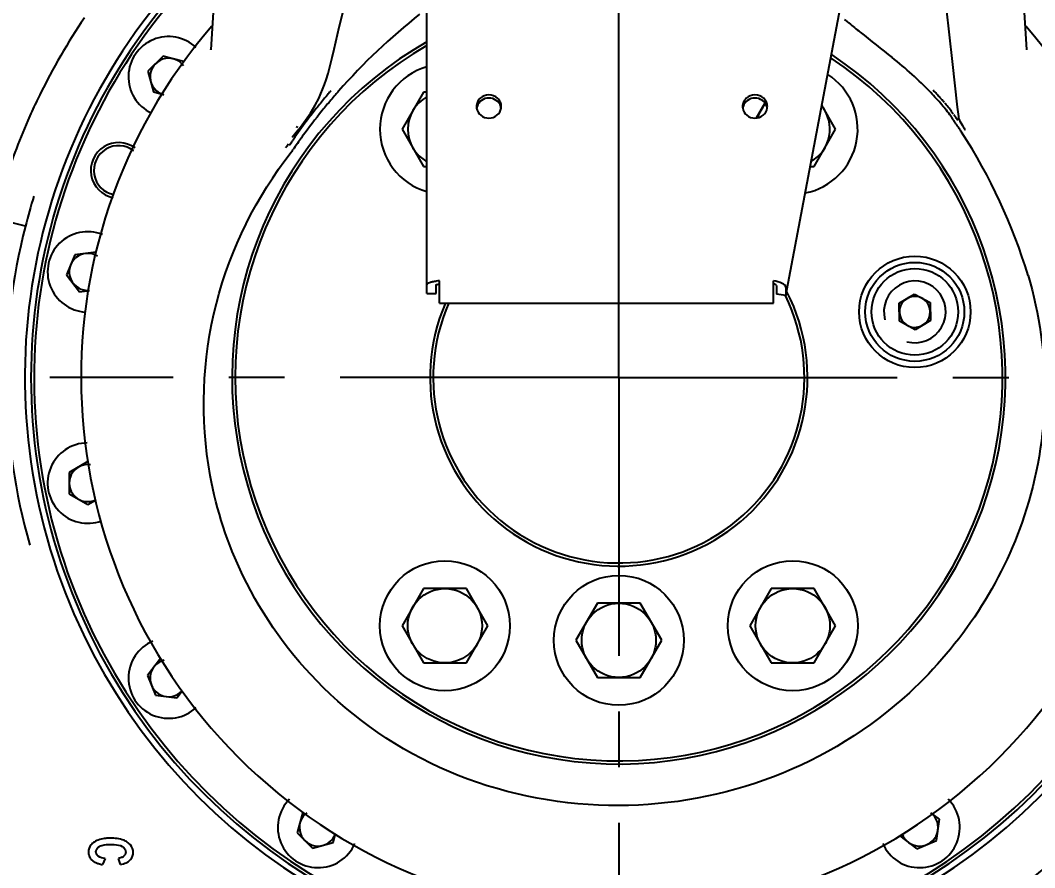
# Model space of a CAD drawing. Header units: millimetres. Extents: x 4086 to 10416, y 123 to 1549.
# Drawn here: x 9400.14 to 9427.46, y 1095.97 to 1118.8 of the extents above; entities that cross this region are included whole.
import ezdxf

# ---------------------------------------------------------------- set-up
doc = ezdxf.new("R2010")
doc.units = ezdxf.units.MM
doc.linetypes.add('CENTER', pattern=[0.6, 0.375, -0.075, 0.075, -0.075])
for name, color, linetype in [('中心线', 7, 'Continuous'), ('尺寸标注', 7, 'Continuous'), ('运动范围', 7, 'Continuous')]:
    doc.layers.add(name, color=color, linetype=linetype)
doc.styles.add('思源黑', font='SourceHanSansCN-Normal.ttf')
doc.dimstyles.new('尺寸标注_1_6比例中六', dxfattribs={"dimtxt": 10, "dimasz": 8, "dimexe": 2, "dimexo": 1.5, "dimgap": 1, "dimtad": 1, "dimdec": 1, "dimlfac": 6, "dimdsep": 46, "dimtxsty": '思源黑', "dimcen": 0.09, "dimadec": 0, "dimazin": 0, "dimtp": 0.01, "dimtm": 0.01, "dimtfac": 1, "dimtdec": 1, "dimtofl": 0, "dimtmove": 0, "dimatfit": 3, "dimfxl": 1, "dimtolj": 1, "dimarcsym": 0})

# ---------------------------------------------------------------- blocks, each defined once
blk = doc.blocks.new('*D861')
at = {"layer": 'Defpoints', "color": 0}
for p in [(9400.932, 1109.18), (9192.214, 1034.189), (9358.492, 1034.189)]:
    blk.add_point(p, dxfattribs=at)
at = {"layer": '尺寸标注', "color": 0, "lineweight": -2}
for p, q in [((9399.432, 1109.18), (9190.214, 1109.18)), ((9192.214, 1101.18), (9192.214, 1042.189)), ((9356.992, 1034.189), (9190.214, 1034.189))]:
    blk.add_line(p, q, dxfattribs=at)
at = {"layer": '尺寸标注', "color": 0}
for points in [[(9193.547, 1101.18), (9190.881, 1101.18), (9192.214, 1109.18)], [(9190.881, 1042.189), (9193.547, 1042.189), (9192.214, 1034.189)]]:
    blk.add_solid(points, dxfattribs=at)
at = {"layer": '尺寸标注', "color": 0, "insert": (9186.036, 1073.161), "char_height": 10, "attachment_point": 5, "rotation": 90, "style": '思源黑'}
blk.add_mtext('\\A1;450', dxfattribs=at)
blk = doc.blocks.new('*D862')
at = {"layer": 'Defpoints', "color": 0}
for p in [(9192.214, 1210.835), (9411.594, 1210.835), (9400.932, 1109.18)]:
    blk.add_point(p, dxfattribs=at)
at = {"layer": '尺寸标注', "color": 0, "lineweight": -2}
for p, q in [((9410.094, 1210.835), (9190.214, 1210.835)), ((9192.214, 1117.18), (9192.214, 1202.835)), ((9399.432, 1109.18), (9190.214, 1109.18))]:
    blk.add_line(p, q, dxfattribs=at)
at = {"layer": '尺寸标注', "color": 0}
for points in [[(9193.547, 1202.835), (9190.881, 1202.835), (9192.214, 1210.835)], [(9190.881, 1117.18), (9193.547, 1117.18), (9192.214, 1109.18)]]:
    blk.add_solid(points, dxfattribs=at)
at = {"layer": '尺寸标注', "color": 0, "insert": (9186.036, 1159.91), "char_height": 10, "attachment_point": 5, "rotation": 90, "style": '思源黑'}
blk.add_mtext('\\A1;610', dxfattribs=at)
blk = doc.blocks.new('*D866')
at = {"layer": 'Defpoints', "color": 0}
for p in [(9628.221, 1109.18), (9391.263, 1031.051), (9628.221, 869.238)]:
    blk.add_point(p, dxfattribs=at)
at = {"layer": '尺寸标注', "color": 0, "lineweight": -2}
for p, q in [((9628.221, 1107.68), (9628.221, 867.238)), ((9391.263, 1029.551), (9391.263, 867.238)), ((9399.263, 869.238), (9620.221, 869.238))]:
    blk.add_line(p, q, dxfattribs=at)
at = {"layer": '尺寸标注', "color": 0}
for points in [[(9399.263, 870.572), (9399.263, 867.905), (9391.263, 869.238)], [(9620.221, 867.905), (9620.221, 870.572), (9628.221, 869.238)]]:
    blk.add_solid(points, dxfattribs=at)
at = {"layer": '尺寸标注', "color": 0, "insert": (9509.994, 875.416), "char_height": 10, "attachment_point": 5, "style": '思源黑'}
blk.add_mtext('\\A1;1421.9', dxfattribs=at)
blk = doc.blocks.new('*D870')
at = {"layer": 'Defpoints', "color": 0}
for p in [(9455.609, 1109.18), (9391.263, 1031.051), (9455.609, 968.411)]:
    blk.add_point(p, dxfattribs=at)
at = {"layer": '尺寸标注', "color": 0, "lineweight": -2}
for p, q in [((9455.609, 1107.68), (9455.609, 966.411)), ((9391.263, 1029.551), (9391.263, 966.411)), ((9399.263, 968.411), (9447.609, 968.411))]:
    blk.add_line(p, q, dxfattribs=at)
at = {"layer": '尺寸标注', "color": 0}
for points in [[(9399.263, 969.745), (9399.263, 967.078), (9391.263, 968.411)], [(9447.609, 967.078), (9447.609, 969.745), (9455.609, 968.411)]]:
    blk.add_solid(points, dxfattribs=at)
at = {"layer": '尺寸标注', "color": 0, "insert": (9423.062, 974.596), "char_height": 10, "attachment_point": 5, "style": '思源黑'}
blk.add_mtext('\\A1;386.1', dxfattribs=at)
blk = doc.blocks.new('*D872')
at = {"layer": 'Defpoints', "color": 0}
for p in [(9416.26, 1321.141), (9424.034, 1034.189), (9655.547, 1034.189)]:
    blk.add_point(p, dxfattribs=at)
at = {"layer": '尺寸标注', "color": 0, "lineweight": -2}
for p, q in [((9417.76, 1321.141), (9657.547, 1321.141)), ((9655.547, 1313.141), (9655.547, 1042.189)), ((9425.534, 1034.189), (9657.547, 1034.189))]:
    blk.add_line(p, q, dxfattribs=at)
at = {"layer": '尺寸标注', "color": 0}
for points in [[(9656.881, 1313.141), (9654.214, 1313.141), (9655.547, 1321.141)], [(9654.214, 1042.189), (9656.881, 1042.189), (9655.547, 1034.189)]]:
    blk.add_solid(points, dxfattribs=at)
at = {"layer": '尺寸标注', "color": 0, "insert": (9649.37, 1177.917), "char_height": 10, "attachment_point": 5, "rotation": 90, "style": '思源黑'}
blk.add_mtext('\\A1;1721.9', dxfattribs=at)

msp = doc.modelspace()

# ---------------------------------------------------------------- linework, layer by layer
at = {"layer": '中心线', "linetype": 'CENTER', "ltscale": 20}
for q in [(9416.26, 1206.169), (9400.932, 1109.18), (9416.26, 1093.852), (9431.588, 1109.18)]:
    msp.add_line((9416.26, 1109.18), q, dxfattribs=at)
at = {"layer": '中心线'}
msp.add_line((9416.26, 1109.18), (9416.26, 1124.508), dxfattribs=at)
at = {"layer": '运动范围', "linetype": 'Continuous'}
for p, q in [((9405.82, 1126.803), (9405.271, 1118.005)), ((9411.094, 1111.441), (9411.094, 1120.96)), ((9420.755, 1111.388), (9422.564, 1120.927)), ((9405.271, 1118.005), (9405.272, 1118.014)), ((9408.541, 1117.798), (9408.596, 1118.03)), ((9427.249, 1118.007), (9427.249, 1118.005)), ((9403.986, 1117.839), (9403.578, 1117.431)), ((9404.544, 1117.69), (9403.986, 1117.839)), ((9403.578, 1117.431), (9403.728, 1116.873)), ((9408.338, 1117.072), (9408.38, 1117.204)), ((9403.728, 1116.873), (9404.002, 1116.8)), ((9410.999, 1116.869), (9410.422, 1115.869)), ((9411.094, 1116.869), (9410.999, 1116.869)), ((9407.958, 1116.3), (9408.085, 1116.513)), ((9420.197, 1116.575), (9419.963, 1116.171)), ((9422.098, 1115.869), (9421.727, 1116.513)), ((9425.376, 1116.465), (9425.404, 1116.216)), ((9407.69, 1115.925), (9407.958, 1116.3)), ((9425.313, 1116.218), (9425.287, 1116.255)), ((9425.449, 1116.086), (9425.448, 1116.087)), ((9425.448, 1116.087), (9425.519, 1115.965)), ((9407.532, 1115.743), (9407.575, 1115.793)), ((9407.575, 1115.793), (9407.69, 1115.925)), ((9407.575, 1115.793), (9407.575, 1115.793)), ((9407.595, 1115.949), (9407.583, 1115.909)), ((9410.422, 1115.869), (9410.999, 1114.869)), ((9421.521, 1114.869), (9422.098, 1115.869)), ((9425.519, 1115.965), (9425.556, 1115.9)), ((9425.582, 1115.855), (9425.585, 1115.848)), ((9407.467, 1115.653), (9407.532, 1115.743)), ((9407.396, 1115.449), (9407.382, 1115.427)), ((9407.514, 1115.356), (9407.499, 1115.334)), ((9410.999, 1114.869), (9411.094, 1114.869)), ((9421.415, 1114.869), (9421.521, 1114.869)), ((9400.277, 1113.255), (9398.145, 1113.787)), ((9400.278, 1113.257), (9400.277, 1113.255)), ((9401.607, 1112.483), (9401.386, 1111.95)), ((9402.18, 1112.558), (9401.607, 1112.483)), ((9401.386, 1111.95), (9401.738, 1111.492)), ((9411.344, 1111.441), (9411.344, 1111.669)), ((9411.427, 1111.182), (9411.427, 1111.783)), ((9420.426, 1111.182), (9420.426, 1111.783)), ((9401.738, 1111.492), (9402.007, 1111.527)), ((9411.094, 1111.441), (9411.344, 1111.441)), ((9420.508, 1111.656), (9420.508, 1111.428)), ((9420.755, 1111.388), (9420.508, 1111.428)), ((9420.755, 1111.616), (9420.755, 1111.388)), ((9423.811, 1111.179), (9424.222, 1111.429)), ((9424.222, 1111.429), (9424.644, 1111.197)), ((9411.427, 1111.182), (9420.426, 1111.182)), ((9423.821, 1110.698), (9423.811, 1111.179)), ((9424.644, 1111.197), (9424.654, 1110.716)), ((9424.242, 1110.467), (9423.821, 1110.698)), ((9424.654, 1110.716), (9424.242, 1110.467)), ((9401.959, 1106.913), (9401.459, 1106.624)), ((9401.459, 1106.624), (9401.459, 1106.047)), ((9401.459, 1106.047), (9401.959, 1105.758)), ((9401.959, 1105.758), (9402.181, 1105.886)), ((9410.999, 1103.491), (9410.422, 1102.491)), ((9412.154, 1103.491), (9410.999, 1103.491)), ((9412.731, 1102.491), (9412.154, 1103.491)), ((9420.366, 1103.491), (9419.789, 1102.491)), ((9421.521, 1103.491), (9420.366, 1103.491)), ((9422.098, 1102.491), (9421.521, 1103.491)), ((9415.683, 1103.098), (9415.106, 1102.098)), ((9416.837, 1103.098), (9415.683, 1103.098)), ((9417.415, 1102.098), (9416.837, 1103.098)), ((9410.422, 1102.491), (9410.999, 1101.491)), ((9412.154, 1101.491), (9412.731, 1102.491)), ((9419.789, 1102.491), (9420.366, 1101.491)), ((9421.521, 1101.491), (9422.098, 1102.491)), ((9415.106, 1102.098), (9415.683, 1101.098)), ((9416.837, 1101.098), (9417.415, 1102.098)), ((9403.915, 1101.612), (9403.564, 1101.154)), ((9410.999, 1101.491), (9412.154, 1101.491)), ((9420.366, 1101.491), (9421.521, 1101.491)), ((9403.564, 1101.154), (9403.784, 1100.621)), ((9415.683, 1101.098), (9416.837, 1101.098)), ((9404.357, 1100.546), (9404.501, 1100.734)), ((9403.784, 1100.621), (9404.357, 1100.546)), ((9407.751, 1097.464), (9407.601, 1096.907)), ((9424.895, 1097.277), (9424.665, 1097.453)), ((9424.819, 1096.705), (9424.895, 1097.277)), ((9407.601, 1096.907), (9408.01, 1096.498)), ((9408.01, 1096.498), (9408.567, 1096.648)), ((9408.567, 1096.648), (9408.631, 1096.888)), ((9423.828, 1096.835), (9424.286, 1096.484)), ((9424.286, 1096.484), (9424.819, 1096.705)), ((9402.424, 1096.217), (9402.352, 1096.057)), ((9402.84, 1096.059), (9402.784, 1096.222))]:
    msp.add_line(p, q, dxfattribs=at)
for points in [[(9427.249, 1118.005), (9426.7, 1126.803), (9426.221, 1136.153), (9425.849, 1145.435)], [(9408.596, 1118.03), (9408.733, 1118.619), (9408.932, 1119.443)], [(9425.074, 1119.134), (9425.241, 1117.692), (9425.376, 1116.465)], [(9408.38, 1117.204), (9408.428, 1117.369), (9408.541, 1117.798)], [(9408.085, 1116.513), (9408.18, 1116.694), (9408.338, 1117.072)], [(9425.556, 1115.901), (9425.56, 1115.894), (9425.572, 1115.872), (9425.582, 1115.855)]]:
    msp.add_lwpolyline(points, dxfattribs=at)
for centre, radius in [((9424.232, 1110.948), 1.5), ((9424.232, 1110.948), 1.333), ((9424.232, 1110.948), 1.167), ((9411.576, 1102.491), 1.75), ((9420.944, 1102.491), 1.75), ((9416.26, 1102.098), 1.75), ((9411.576, 1102.491), 1), ((9420.944, 1102.491), 1), ((9416.26, 1102.098), 1)]:
    msp.add_circle(centre, radius, dxfattribs=at)
for centre, radius, start, end in [((9416.26, 1109.18), 211.961, 290, 150), ((9416.26, 1109.18), 17.498, 300.3243, 52.2939), ((9416.26, 1109.18), 15.997, 132.4919, 47.5081), ((9416.26, 1109.18), 15.832, 133.1325, 46.8528), ((9416.26, 1109.18), 15.748, 133.435, 46.5144), ((9416.424, 1109.045), 17.562, 145.9812, 153.8267), ((9421.249, 1105.878), 16.688, 128.3483, 138.6969), ((9419.752, 1115.412), 4.28, 51.7694, 52.7885), ((9419.656, 1115.29), 4.436, 50.7755, 51.7691), ((9416.26, 1109.18), 14.482, 139.1865, 40.8135), ((9404.136, 1117.281), 1.083, 46.7975, 244.1323), ((9416.26, 1109.18), 10.415, 119.7504, 56.5427), ((9416.26, 1109.18), 10.332, 120, 56.3921), ((9404.136, 1117.281), 0.5, 36.3838, 254.5126), ((9417.564, 1110.07), 9.819, 43.7335, 51.9217), ((9411.576, 1115.869), 1.75, 106.0109, 253.9891), ((9420.944, 1115.869), 1.75, 281.0934, 57.4544), ((9423.197, 1104.416), 19.283, 139.7828, 139.9535), ((9423.341, 1104.295), 19.471, 139.627, 139.7829), ((9421.22, 1105.908), 16.647, 138.7077, 139.1558), ((9417.759, 1110.264), 9.544, 41.0402, 43.6996), ((9416.062, 1108.813), 11.867, 42.7937, 43.0993), ((9416.141, 1108.886), 11.76, 42.1159, 42.7939), ((9413.575, 1110.348), 14.429, 154.3804, 156.471), ((9421.642, 1106.482), 23.375, 153.8303, 154.3868), ((9422.245, 1105.204), 18.047, 140.4185, 141.542), ((9421.225, 1105.904), 16.653, 139.7926, 141.0605), ((9422.93, 1104.64), 18.935, 139.9526, 140.4242), ((9421.217, 1105.91), 16.643, 139.1558, 139.7924), ((9411.576, 1115.869), 1, 118.9291, 241.0709), ((9416.175, 1108.917), 11.714, 41.5279, 42.1154), ((9416.137, 1108.883), 11.764, 40.9228, 41.5275), ((9421.237, 1105.894), 16.669, 141.0606, 144.0918), ((9421.377, 1105.895), 16.938, 141.5461, 142.1666), ((9412.722, 1116.481), 0.295, 180.0227, 188.4444), ((9412.725, 1116.395), 0.298, 163.582, 171.563), ((9412.724, 1116.395), 0.297, 162.6629, 163.5763), ((9412.797, 1116.395), 0.297, 16.4237, 17.3371), ((9412.796, 1116.395), 0.298, 8.437, 16.418), ((9412.799, 1116.481), 0.295, 351.5556, 359.9773), ((9419.888, 1116.481), 0.295, 180.0227, 188.4444), ((9419.891, 1116.395), 0.298, 163.582, 171.563), ((9419.89, 1116.395), 0.297, 162.6629, 163.5763), ((9420.944, 1115.869), 1, 137.0144, 162.0312), ((9419.963, 1116.395), 0.297, 16.4237, 17.3371), ((9419.962, 1116.395), 0.298, 8.437, 16.418), ((9419.965, 1116.481), 0.295, 351.5556, 359.9773), ((9420.944, 1115.869), 1, 299.8858, 38.7648), ((9422.153, 1114.091), 3.717, 37.9572, 41.0164), ((9422.02, 1113.984), 3.978, 39.757, 40.5904), ((9421.843, 1113.839), 4.207, 37.5049, 39.7375), ((9422.037, 1113.998), 3.866, 35.0343, 38.0004), ((9421.704, 1113.73), 4.383, 36.6669, 37.5271), ((9421.836, 1113.828), 4.218, 35.4262, 36.6691), ((9416.26, 1109.18), 17.358, 156.4753, 162.6756), ((9419.125, 1107.609), 14.108, 142.7423, 145.2175), ((9420.665, 1106.448), 16.037, 142.1663, 142.7723), ((9412.947, 1107.631), 14.964, 34.5982, 35.0121), ((9412.939, 1107.626), 14.973, 34.2529, 34.5982), ((9397.825, 1096.798), 33.656, 35.0003, 35.2414), ((9412.935, 1107.623), 14.979, 34.0885, 34.2529), ((9412.929, 1107.619), 14.986, 33.5005, 34.0884), ((9412.923, 1107.615), 14.993, 33.2697, 33.5005), ((9412.921, 1107.614), 14.996, 33.042, 33.2697), ((9412.856, 1107.584), 15.066, 16.7732, 33.0016), ((9402.788, 1114.76), 0.75, 53.749, 258.75), ((9419.407, 1107.435), 14.439, 146.0067, 146.2864), ((9418.992, 1107.714), 13.938, 145.6373, 146.0069), ((9418.687, 1107.922), 13.57, 145.2514, 145.6369), ((9421.211, 1105.913), 16.637, 144.7014, 145.4167), ((9421.223, 1105.904), 16.651, 144.0921, 144.7015), ((9402.788, 1114.76), 0.667, 52.159, 258.75), ((9405.996, 1116.364), 1.631, 322.4361, 325.6687), ((9405.995, 1116.364), 1.631, 325.6688, 326.858), ((9406.126, 1116.277), 1.666, 322.0002, 325.5075), ((9416.26, 1109.18), 16.494, 162.7763, 165.6901), ((9416.26, 1109.18), 16.494, 165.6968, 195.8814), ((9401.959, 1112.025), 1.083, 68.6932, 266.7125), ((9401.959, 1112.025), 0.5, 58.5862, 275.6429), ((9411.427, 1110.834), 0.949, 89.968, 95.0131), ((9424.232, 1110.948), 0.833, 255, 195), ((9416.26, 1109.18), 5.083, 156.7187, 27.0398), ((9416.26, 1109.18), 4.999, 156.2418, 26.1852), ((9424.232, 1110.948), 0.417, 1.2113, 180.0553), ((9424.232, 1110.948), 0.417, 181.2113, 0.0553), ((9401.959, 1106.335), 1.083, 90.7591, 290.1061), ((9401.959, 1106.335), 0.5, 81.1673, 296.3909), ((9404.136, 1101.079), 1.083, 112.9939, 313.335), ((9404.136, 1101.079), 0.5, 104.1217, 316.7527), ((9408.159, 1097.056), 1.083, 135.3962, 336.3997), ((9424.361, 1097.056), 1.083, 203.5993, 44.6033), ((9408.159, 1097.056), 0.5, 127.4447, 340.4584), ((9424.361, 1097.056), 0.5, 199.5402, 52.5), ((9402.253, 1096.384), 0.277, 194.7608, 199.8976), ((9402.242, 1096.38), 0.265, 199.9403, 211.5869), ((9402.25, 1096.385), 0.275, 211.6226, 218.1381), ((9402.351, 1096.51), 0.436, 237.1278, 242.0482), ((9402.458, 1096.747), 0.697, 249.3144, 252.0451), ((9402.779, 1096.458), 0.23, 298.0782, 302.997), ((9402.791, 1096.44), 0.208, 302.9697, 311.1326), ((9402.828, 1096.402), 0.154, 319.9399, 326.2434)]:
    msp.add_arc(centre, radius, start, end, dxfattribs=at)
for points, knots in [([(9422.461, 1118.726), (9422.559, 1118.646), (9422.945, 1118.335), (9423.331, 1118.026), (9423.62, 1117.799)], [0, 0, 0, 0, 7989.712163, 31072.021696, 31072.021696, 31072.021696, 31072.021696]), ([(9413.094, 1116.481), (9413.094, 1116.522), (9413.076, 1116.605), (9412.977, 1116.744), (9412.76, 1116.828), (9412.544, 1116.744), (9412.445, 1116.605), (9412.427, 1116.522), (9412.427, 1116.481)], [0, 0, 0, 0, 9646.074123, 19460.623671, 39370.825905, 59281.028139, 69095.577687, 78741.65181, 78741.65181, 78741.65181, 78741.65181]), ([(9413.08, 1116.484), (9413.06, 1116.548), (9412.971, 1116.667), (9412.76, 1116.73), (9412.55, 1116.667), (9412.461, 1116.548), (9412.441, 1116.484)], [0, 0, 0, 0, 13466.212847, 27415.328657, 41364.444468, 54830.657314, 54830.657314, 54830.657314, 54830.657314]), ([(9420.26, 1116.481), (9420.26, 1116.522), (9420.242, 1116.605), (9420.143, 1116.744), (9419.926, 1116.828), (9419.71, 1116.744), (9419.611, 1116.605), (9419.593, 1116.522), (9419.593, 1116.481)], [0, 0, 0, 0, 9693.945657, 19557.20285, 39566.215432, 59575.228014, 69438.485207, 79132.430864, 79132.430864, 79132.430864, 79132.430864]), ([(9420.246, 1116.484), (9420.226, 1116.548), (9420.136, 1116.667), (9419.926, 1116.73), (9419.716, 1116.667), (9419.627, 1116.548), (9419.607, 1116.484)], [0, 0, 0, 0, 13533.062353, 27551.424916, 41569.787479, 55102.849831, 55102.849831, 55102.849831, 55102.849831]), ([(9412.43, 1116.438), (9412.441, 1116.364), (9412.527, 1116.219), (9412.76, 1116.141), (9412.994, 1116.219), (9413.08, 1116.364), (9413.091, 1116.438)], [0, 0, 0, 0, 13439.906194, 27427.86093, 41415.815665, 54855.72186, 54855.72186, 54855.72186, 54855.72186]), ([(9419.596, 1116.438), (9419.607, 1116.364), (9419.693, 1116.219), (9419.926, 1116.141), (9420.16, 1116.219), (9420.246, 1116.364), (9420.256, 1116.438)], [0, 0, 0, 0, 13506.576418, 27563.920037, 41621.263655, 55127.840074, 55127.840074, 55127.840074, 55127.840074]), ([(9416.26, 1097.647), (9414.793, 1097.644), (9411.843, 1098.178), (9408.271, 1100.502), (9406.112, 1103.51), (9404.942, 1107.091), (9405.088, 1111.229), (9406.505, 1114.057), (9407.438, 1115.252)], [0, 0, 0, 0, 14342.730153, 28501.46456, 40593.636056, 49823.382198, 64956.766394, 79779.882638, 79779.882638, 79779.882638, 79779.882638]), ([(9411.094, 1111.669), (9411.094, 1111.702), (9411.162, 1111.743), (9411.248, 1111.767), (9411.31, 1111.776), (9411.344, 1111.779)], [0, 0, 0, 0, 14266.102212, 26426.608031, 41034.816763, 41034.816763, 41034.816763, 41034.816763]), ([(9411.344, 1111.669), (9411.344, 1111.68), (9411.381, 1111.696), (9411.407, 1111.698), (9411.427, 1111.698)], [0, 0, 0, 0, 10788.814341, 31073.940894, 31073.940894, 31073.940894, 31073.940894]), ([(9427.281, 1111.932), (9427.594, 1110.89), (9427.897, 1108.683), (9427.209, 1104.608), (9424.666, 1100.719), (9420.545, 1098.183), (9417.671, 1097.65), (9416.26, 1097.647)], [0, 0, 0, 0, 10397.292917, 20896.900753, 38988.569899, 52715.221994, 66200.543522, 66200.543522, 66200.543522, 66200.543522]), ([(9420.755, 1111.616), (9420.755, 1111.634), (9420.724, 1111.676), (9420.615, 1111.74), (9420.506, 1111.77), (9420.426, 1111.783)], [0, 0, 0, 0, 5808.057567, 15102.592134, 41308.593098, 41308.593098, 41308.593098, 41308.593098]), ([(9420.508, 1111.656), (9420.508, 1111.667), (9420.474, 1111.687), (9420.446, 1111.694), (9420.426, 1111.698)], [0, 0, 0, 0, 11225.000865, 31268.808175, 31268.808175, 31268.808175, 31268.808175]), ([(9402.568, 1096.768), (9402.526, 1096.768), (9402.377, 1096.762), (9402.224, 1096.723), (9402.133, 1096.664)], [0, 0, 0, 0, 8727.696909, 31441.057243, 31441.057243, 31441.057243, 31441.057243]), ([(9403.02, 1096.663), (9402.991, 1096.682), (9402.85, 1096.753), (9402.689, 1096.768), (9402.568, 1096.768)], [0, 0, 0, 0, 7086.852045, 31451.980276, 31451.980276, 31451.980276, 31451.980276]), ([(9402.176, 1096.398), (9402.176, 1096.441), (9402.207, 1096.502), (9402.256, 1096.535), (9402.27, 1096.543)], [0, 0, 0, 0, 22722.521356, 31447.963929, 31447.963929, 31447.963929, 31447.963929]), ([(9402.27, 1096.543), (9402.291, 1096.555), (9402.392, 1096.594), (9402.502, 1096.598), (9402.585, 1096.598)], [0, 0, 0, 0, 7066.294074, 31448.681211, 31448.681211, 31448.681211, 31448.681211]), ([(9402.585, 1096.598), (9402.614, 1096.598), (9402.716, 1096.595), (9402.824, 1096.581), (9402.887, 1096.542)], [0, 0, 0, 0, 8764.785009, 31454.881168, 31454.881168, 31454.881168, 31454.881168]), ([(9402.887, 1096.542), (9402.901, 1096.533), (9402.95, 1096.499), (9402.98, 1096.438), (9402.98, 1096.395)], [0, 0, 0, 0, 8795.57576, 31462.826332, 31462.826332, 31462.826332, 31462.826332]), ([(9403.055, 1096.143), (9403.075, 1096.158), (9403.146, 1096.22), (9403.181, 1096.318), (9403.181, 1096.386)], [0, 0, 0, 0, 8544.160642, 31476.943711, 31476.943711, 31476.943711, 31476.943711]), ([(9402.947, 1096.302), (9402.944, 1096.299), (9402.938, 1096.292), (9402.931, 1096.286), (9402.928, 1096.283)], [0, 0, 0, 0, 15468.403842, 31470.311186, 31470.311186, 31470.311186, 31470.311186])]:
    msp.add_open_spline(points, degree=3, knots=knots, dxfattribs=at)
for points in [[(9425.404, 1116.215), (9425.41, 1116.17), (9425.425, 1116.125), (9425.449, 1116.086)], [(9402.133, 1096.664), (9402.101, 1096.643), (9402.071, 1096.618), (9402.046, 1096.588)], [(9403.11, 1096.585), (9403.084, 1096.616), (9403.053, 1096.641), (9403.02, 1096.663)], [(9402.046, 1096.588), (9402.002, 1096.536), (9401.975, 1096.464), (9401.975, 1096.396)], [(9401.975, 1096.396), (9401.975, 1096.368), (9401.978, 1096.34), (9401.985, 1096.313)], [(9402.236, 1096.285), (9402.203, 1096.311), (9402.176, 1096.355), (9402.176, 1096.398)], [(9402.98, 1096.395), (9402.98, 1096.367), (9402.972, 1096.339), (9402.957, 1096.316)], [(9403.181, 1096.386), (9403.181, 1096.457), (9403.155, 1096.531), (9403.11, 1096.585)], [(9402.034, 1096.215), (9402.044, 1096.203), (9402.055, 1096.191), (9402.067, 1096.18)], [(9402.067, 1096.18), (9402.082, 1096.166), (9402.098, 1096.154), (9402.114, 1096.144)], [(9402.147, 1096.125), (9402.168, 1096.113), (9402.189, 1096.104), (9402.211, 1096.095)], [(9402.424, 1096.217), (9402.358, 1096.228), (9402.289, 1096.244), (9402.236, 1096.285)], [(9402.839, 1096.235), (9402.821, 1096.23), (9402.803, 1096.225), (9402.784, 1096.222)], [(9402.887, 1096.255), (9402.872, 1096.247), (9402.855, 1096.24), (9402.839, 1096.235)], [(9402.84, 1096.059), (9402.892, 1096.07), (9402.944, 1096.084), (9402.992, 1096.106)], [(9402.992, 1096.106), (9403.014, 1096.117), (9403.035, 1096.129), (9403.055, 1096.143)], [(9402.243, 1096.084), (9402.278, 1096.073), (9402.315, 1096.064), (9402.352, 1096.057)]]:
    msp.add_open_spline(points, degree=3, dxfattribs=at)

# ---------------------------------------------------------------- dimensions: what is measured, and where the dimension line sits
at = {"layer": '尺寸标注'}
for base, p1, p2, angle, text, picture, middle in [((9655.547, 1034.189), (9416.26, 1321.141), (9424.034, 1034.189), 270, '1721.9', '*D872', (9655.547, 1177.917)), ((9192.214, 1210.835), (9400.932, 1109.18), (9411.594, 1210.835), 90, '610', '*D862', (9192.214, 1159.91)), ((9192.214, 1034.189), (9400.932, 1109.18), (9358.492, 1034.189), 270, '450', '*D861', (9192.214, 1073.161))]:
    dim = msp.add_linear_dim(base=base, p1=p1, p2=p2, angle=angle, text=text, dimstyle='尺寸标注_1_6比例中六', dxfattribs=at)
    dim.commit()
    dim.dimension.update_dxf_attribs({"geometry": picture, "text_midpoint": middle, "dimtype": 160})
for base, p2, text, picture, middle in [((9628.221, 869.238), (9628.221, 1109.18), '1421.9', '*D866', (9509.994, 869.238)), ((9455.609, 968.411), (9455.609, 1109.18), '386.1', '*D870', (9423.062, 968.411))]:
    dim = msp.add_linear_dim(base=base, p1=(9391.263, 1031.051), p2=p2, text=text, dimstyle='尺寸标注_1_6比例中六', dxfattribs=at)
    dim.commit()
    dim.dimension.update_dxf_attribs({"geometry": picture, "text_midpoint": middle, "dimtype": 160})

doc.saveas('drawing.dxf')
